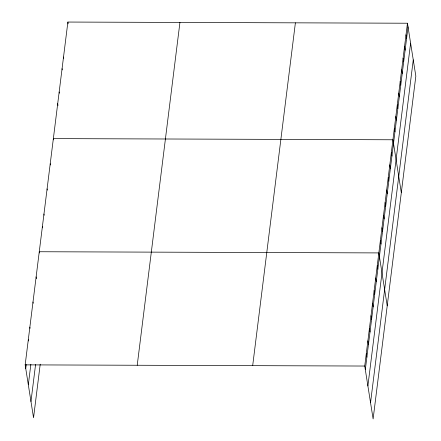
<?xml version="1.0" encoding="UTF-8"?>
<svg xmlns="http://www.w3.org/2000/svg" width="441" height="441" viewBox="0 0 441 441"><rect width="100%" height="100%" fill="white"/><g stroke="black" fill="none" stroke-linecap="round" stroke-linejoin="round"><path stroke-width="0.66" d="M40.219 364.189L33.544 417.776L25.165 364.867L67.881 22.05L407.456 23.224L415.835 76.133L373.119 418.95L364.74 366.041L407.456 23.224M25.743 368.522L26.24 364.553M28.318 384.778L30.87 364.266M30.969 401.519L35.583 364.475M137.223 365.258L179.939 22.436M252.682 365.655L295.393 22.838M365.319 369.696L408.035 26.873M367.893 385.947L410.61 43.13M370.545 402.694L413.261 59.877M25.165 364.867L364.74 366.041M406.001 34.878L406.58 38.532M404.551 46.537L405.13 50.186M403.102 58.19L403.68 61.845M401.646 69.849L402.225 73.498M400.196 81.502L400.775 85.157M398.741 93.161L399.32 96.811M397.291 104.815L397.87 108.469M395.836 116.468L396.415 120.123M394.386 128.127L394.965 131.776M401.316 192.689L392.931 139.78L53.355 138.606L53.548 139.825M391.365 152.354L391.944 156.004M389.8 164.923L390.379 168.572M388.234 177.491L388.813 181.146M386.669 190.06L387.248 193.715M385.103 202.634L385.682 206.283M383.538 215.202L384.117 218.857M381.972 227.771L382.551 231.426M380.401 240.345L380.98 243.994M387.215 305.822L378.836 252.914L39.26 251.739L39.453 252.958M377.27 265.482L377.849 269.137M375.704 278.05L376.283 281.705M374.139 290.625L374.718 294.274M372.573 303.193L373.152 306.842M371.008 315.762L371.587 319.416M369.442 328.33L370.021 331.985M367.877 340.904L368.45 344.553M366.306 353.473L366.884 357.127M67.881 22.05L68.168 23.875M63.521 57.016L63.713 58.234M62.071 68.675L62.264 69.893M59.166 91.987L59.359 93.2M57.71 103.641L58.003 105.465M50.224 163.749L50.417 164.967M47.093 188.886L47.286 190.104M43.957 214.028L44.15 215.247M42.391 226.597L42.584 227.815M36.129 276.876L36.416 278.706M32.998 302.019L33.191 303.237M29.861 327.161L30.054 328.374M28.296 339.73L28.489 340.948"/></g></svg>
